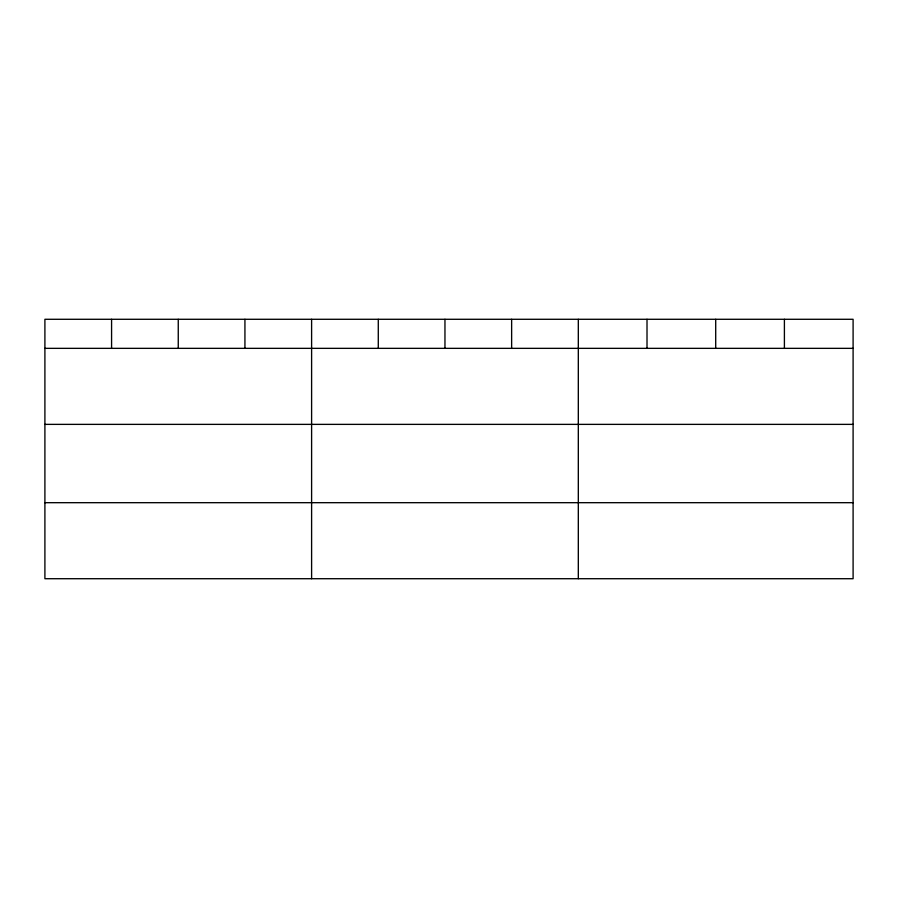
<?xml version="1.0" encoding="UTF-8"?>
<svg xmlns="http://www.w3.org/2000/svg" width="898" height="898" viewBox="0 0 898 898"><rect width="100%" height="100%" fill="white"/><g stroke="black" fill="none" stroke-linecap="round" stroke-linejoin="round"><path stroke-width="1.35" d="M853.1 424.372L853.1 319.284L44.9 319.284L44.9 578.716L853.1 578.716L853.1 424.372L44.9 424.372M44.9 348.345L853.1 348.345M44.9 502.689L853.1 502.689M784.403 319.284L784.403 348.345M715.706 319.284L715.706 348.345M647.009 319.284L647.009 348.345M578.312 319.284L578.312 578.716M511.636 319.284L511.636 348.345M444.959 319.284L444.959 348.345M378.283 319.284L378.283 348.345M311.606 319.284L311.606 578.716M244.929 319.284L244.929 348.345M178.253 319.284L178.253 348.345M111.577 319.284L111.577 348.345"/></g></svg>
